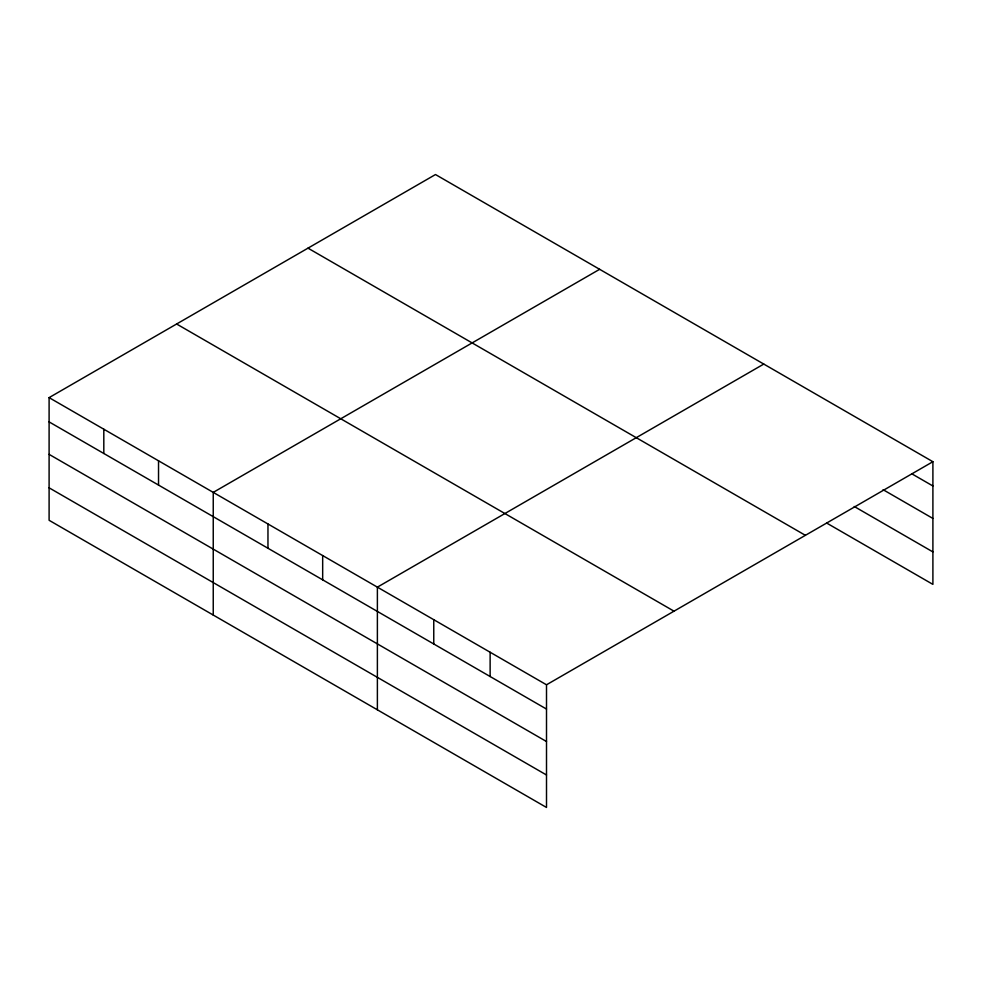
<?xml version="1.0" encoding="UTF-8"?>
<svg xmlns="http://www.w3.org/2000/svg" width="982" height="982" viewBox="0 0 982 982"><rect width="100%" height="100%" fill="white"/><g stroke="black" fill="none" stroke-linecap="round" stroke-linejoin="round"><path stroke-width="1.47" d="M49.1 397.624L546.508 684.785L546.508 807.462L49.1 520.288L49.1 397.624L435.492 174.538L932.9 461.712L932.9 584.376L826.709 523.075M599.646 269.301L213.241 492.387L213.241 615.063M763.787 364.064L377.383 587.15L377.383 709.826M546.508 684.785L932.9 461.712M911.922 473.864L932.9 485.98M883.088 489.687L932.9 518.447M854.242 506.491L932.9 551.909M307.992 248.151L805.387 535.325M176.613 323.999L674.008 611.172M49.1 421.892L546.508 709.065M49.1 454.359L546.508 741.533M49.1 487.821L546.508 774.994M490.128 652.244L490.128 676.512M433.762 619.703L433.762 643.971M322.673 555.567L322.673 579.834M267.963 523.971L267.963 548.251M158.532 460.791L158.532 485.071M103.81 429.208L103.81 453.475"/></g></svg>
